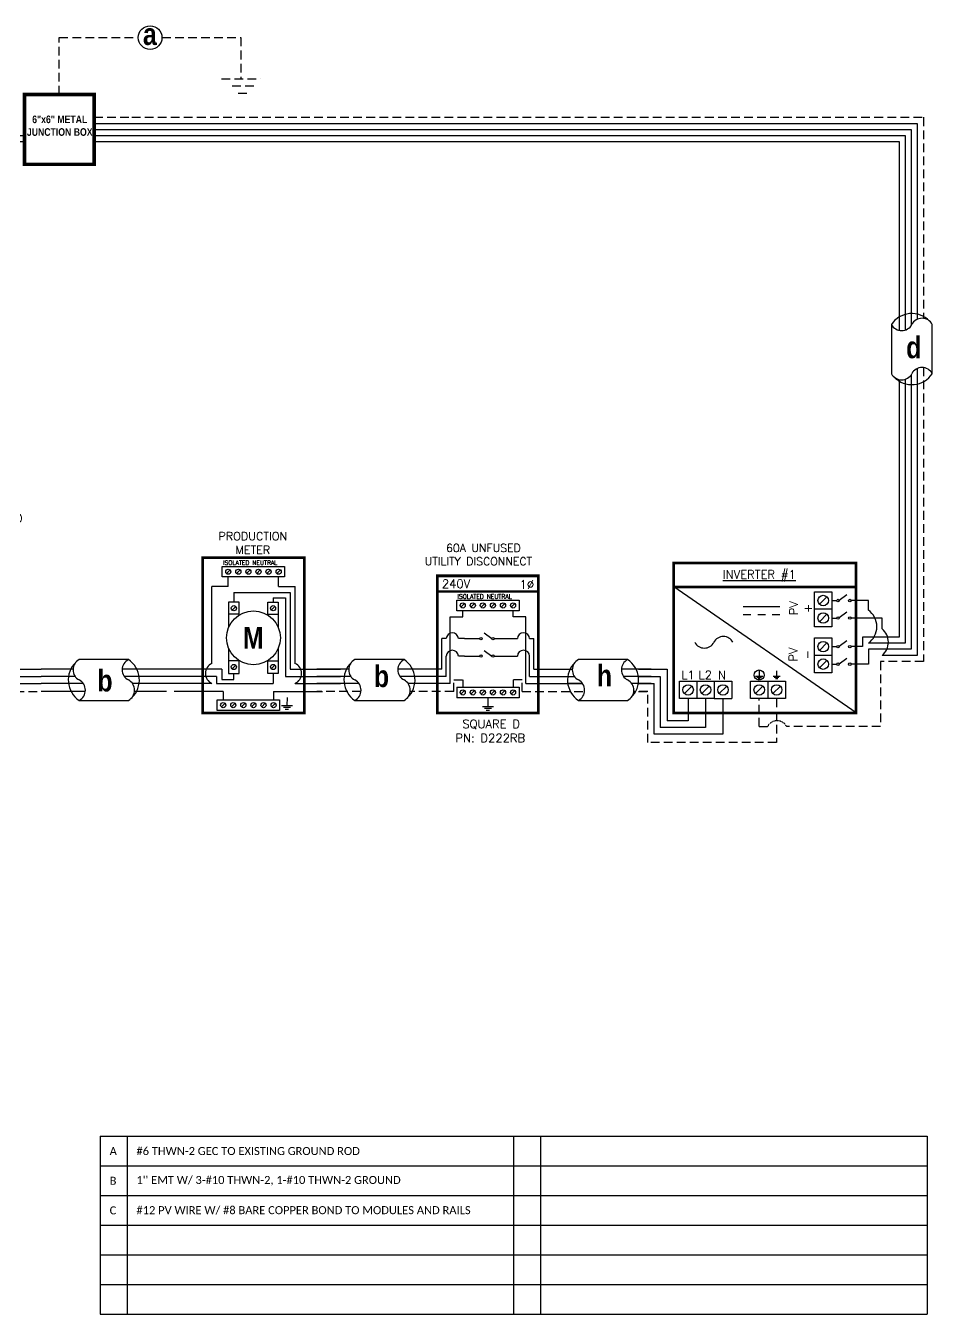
# Model space of a CAD drawing. Header units: feet. Extents: x 7794 to 8566, y 21606 to 22162.
# Drawn here: x 8174 to 8566, y 21606 to 22162 of the extents above; entities that cross this region are included whole.
import ezdxf

# ---------------------------------------------------------------- set-up
doc = ezdxf.new("R2010")
doc.units = ezdxf.units.FT
doc.header["$MEASUREMENT"] = 0
doc.linetypes.add('HIDDEN', pattern=[0.375, 0.25, -0.125])
for name, color, linetype in [('ONE LINE BLOCKS', 7, 'Continuous'), ('TABLES', 7, 'Continuous'), ('TEXT', 7, 'Continuous'), ('Z - TITLEBLOCK TXT', 7, 'Continuous')]:
    doc.layers.add(name, color=color, linetype=linetype)
doc.styles.add('ONE LINE TXT', font='techb___.ttf')
doc.styles.get("Standard").update_dxf_attribs({"font": 'simplex.shx'})

# ---------------------------------------------------------------- blocks, each defined once
blk = doc.blocks.new('M_METER PAN')
at = {"color": 253, "linetype": 'Continuous'}
for p, q in [((4.735, 8.023), (3.483, 8.023)), ((3.483, 2.136), (3.483, 8.023)), ((4.735, 8.023), (4.735, 8.748)), ((8.589, 8.023), (8.589, 8.748)), ((8.589, 8.023), (9.84, 8.023)), ((9.84, 2.136), (9.84, 8.023)), ((3.483, 0.611), (0, 0.611)), ((9.84, 0.611), (13.323, 0.611))]:
    blk.add_line(p, q, dxfattribs=at)
at = {"color": 7, "linetype": 'Continuous'}
for p, q in [((5.163, 7.563), (5.163, 6.819)), ((5.163, 7.563), (9.474, 7.563)), ((9.474, 7.563), (9.474, 1.711)), ((4.245, 1.711), (0, 1.711)), ((4.245, 1.711), (4.245, 0.898)), ((5.163, 0.898), (5.163, 1.37)), ((9.474, 1.711), (13.323, 1.711)), ((4.245, 0.898), (5.163, 0.898))]:
    blk.add_line(p, q, dxfattribs=at)
at = {"color": 10, "linetype": 'Continuous'}
for p, q in [((8.16, 7.142), (8.16, 6.819)), ((8.16, 7.142), (9.123, 7.142)), ((9.123, 7.142), (9.123, 1.149)), ((3.832, 1.149), (0, 1.149)), ((3.832, 1.149), (3.832, 0.611)), ((8.16, 1.37), (8.16, 0.611)), ((9.123, 1.149), (13.323, 1.149)), ((3.832, 0.611), (8.16, 0.611))]:
    blk.add_line(p, q, dxfattribs=at)
at = {"color": 1, "linetype": 'Continuous'}
for p, q in [((5.565, 5.899), (4.761, 5.899)), ((7.758, 5.899), (8.562, 5.899)), ((5.565, 2.326), (4.761, 2.326)), ((7.758, 2.326), (8.562, 2.326))]:
    blk.add_line(p, q, dxfattribs=at)
at = {"color": 253, "linetype": 'Continuous'}
for centre, start, end in [((3.823, 1.374), 113.9997, 246.0003), ((9.5, 1.374), 293.9997, 66.0003)]:
    blk.add_arc(centre, 0.835, start, end, dxfattribs=at)
at = {"layer": 'ONE LINE BLOCKS', "lineweight": 50, "const_width": 0.21}
blk.add_lwpolyline([(2.772, -1.647), (2.772, 10.216), (10.552, 10.216), (10.552, -1.647)], close=True, dxfattribs=at)
at = {"layer": 'TEXT', "color": 92, "linetype": 'HIDDEN', "ltscale": 15}
for p, q in [((4.347, 0), (0, 0)), ((4.347, 0), (4.347, -0.649)), ((8.201, 0), (8.201, -0.649)), ((8.201, 0), (13.323, 0))]:
    blk.add_line(p, q, dxfattribs=at)
at = {"layer": 'TEXT', "color": 92, "linetype": 'Continuous', "flags": 128}
for points in [[(9.228, -0.457), (9.227, -1.078)], [(8.812, -1.078), (9.642, -1.078)], [(9.498, -1.231), (8.956, -1.231)], [(9.354, -1.385), (9.1, -1.385)]]:
    blk.add_lwpolyline(points, dxfattribs=at)
at = {"layer": 'TEXT', "linetype": 'Continuous'}
blk.add_circle((6.662, 4.095), 2.059, dxfattribs=at)
at = {"layer": 'Z - TITLEBLOCK TXT', "color": 1, "linetype": 'Continuous'}
for p, q in [((4.275, 8.748), (4.275, 9.552)), ((4.275, 9.552), (9.049, 9.552)), ((9.049, 9.552), (9.049, 8.748)), ((9.049, 8.748), (4.275, 8.748)), ((4.761, 6.819), (4.761, 4.888)), ((5.565, 6.819), (4.761, 6.819)), ((5.565, 5.838), (5.565, 6.819)), ((7.758, 5.838), (7.758, 6.819)), ((7.758, 6.819), (8.562, 6.819)), ((8.562, 6.819), (8.562, 4.888)), ((4.761, 3.301), (4.761, 1.37)), ((8.562, 3.301), (8.562, 1.37)), ((5.565, 1.37), (5.565, 2.351)), ((7.758, 1.37), (7.758, 2.351)), ((4.761, 1.37), (5.565, 1.37)), ((8.562, 1.37), (7.758, 1.37)), ((3.887, -1.453), (3.887, -0.649)), ((3.887, -0.649), (8.661, -0.649)), ((8.661, -0.649), (8.661, -1.453)), ((8.661, -1.453), (3.887, -1.453))]:
    blk.add_line(p, q, dxfattribs=at)
at = {"layer": 'Z - TITLEBLOCK TXT', "color": 4, "linetype": 'Continuous'}
for p, q in [((4.874, 9.29), (4.596, 9.011)), ((5.645, 9.29), (5.366, 9.011)), ((6.416, 9.29), (6.137, 9.011)), ((7.186, 9.29), (6.908, 9.011)), ((7.957, 9.29), (7.679, 9.011)), ((8.728, 9.29), (8.449, 9.011)), ((5.303, 6.499), (5.024, 6.22)), ((8.299, 6.499), (8.021, 6.22)), ((5.303, 2.005), (5.024, 1.727)), ((8.299, 2.005), (8.021, 1.727)), ((4.486, -0.912), (4.208, -1.19)), ((5.257, -0.912), (4.978, -1.19)), ((6.028, -0.912), (5.749, -1.19)), ((6.798, -0.912), (6.52, -1.19)), ((7.569, -0.912), (7.291, -1.19)), ((8.34, -0.912), (8.061, -1.19))]:
    blk.add_line(p, q, dxfattribs=at)
for centre in [(4.735, 9.15), (5.506, 9.15), (6.276, 9.15), (7.047, 9.15), (7.818, 9.15), (8.589, 9.15), (5.163, 6.359), (8.16, 6.359), (5.163, 1.866), (8.16, 1.866), (4.347, -1.051), (5.118, -1.051), (5.888, -1.051), (6.659, -1.051), (7.43, -1.051), (8.201, -1.051)]:
    blk.add_circle(centre, 0.197, dxfattribs=at)
at = {"layer": 'TABLES', "color": 4, "linetype": 'Continuous'}
blk.add_text('ISOLATED NEUTRAL', height=0.33207, dxfattribs=at).set_placement((4.339, 9.669))
at = {"layer": 'TEXT', "color": 1, "insert": (6.613, 11.342), "char_height": 0.62775, "attachment_point": 5}
blk.add_mtext_dynamic_manual_height_columns('PRODUCTION METER', width=1.32031, gutter_width=7.17, heights=[0], dxfattribs=at)
at = {"layer": 'Z - TITLEBLOCK TXT', "color": 253, "linetype": 'Continuous', "style": 'ONE LINE TXT'}
blk.add_text('M', height=1.662, dxfattribs=at).set_placement((5.854, 3.259))
blk = doc.blocks.new('*U8')
at = {"color": 0}
blk.add_blockref('M_METER PAN', (0, 0), dxfattribs=at)
blk = doc.blocks.new('M_MAIN DISCO')
at = {"color": 253, "linetype": 'Continuous'}
for p, q in [((-42.47, 32.21), (-42.47, 34.82)), ((-20.72, 32.21), (-20.72, 34.82)), ((-47.96, 3.45), (-47.96, 32.21)), ((-47.96, 32.21), (-42.47, 32.21)), ((-15.23, 32.21), (-20.72, 32.21)), ((-15.23, 3.45), (-15.23, 32.21)), ((-47.96, 3.45), (-63.19, 3.45)), ((-15.23, 3.45), (0, 3.45))]:
    blk.add_line(p, q, dxfattribs=at)
at = {"color": 7, "linetype": 'Continuous'}
for p, q in [((-51.46, 9.66), (-51.46, 22.77)), ((-49.6, 22.77), (-51.46, 22.77)), ((-41.69, 22.77), (-44.32, 22.77)), ((-21.5, 22.77), (-18.87, 22.77)), ((-13.59, 22.77), (-11.73, 22.77)), ((-11.73, 9.66), (-11.73, 22.77)), ((-51.46, 9.66), (-63.19, 9.66)), ((-11.73, 9.66), (0, 9.66))]:
    blk.add_line(p, q, dxfattribs=at)
at = {"color": 1, "linetype": 'Continuous'}
for p, q in [((-31.53, 22.77), (-30.29, 22.77)), ((-27.74, 22.77), (-26.5, 22.77)), ((-31.53, 15.24), (-30.29, 15.24)), ((-27.74, 15.24), (-26.5, 15.24))]:
    blk.add_line(p, q, dxfattribs=at)
at = {"color": 10, "linetype": 'Continuous'}
for p, q in [((-49.6, 6.49), (-49.6, 15.24)), ((-41.69, 15.24), (-44.32, 15.24)), ((-21.5, 15.24), (-18.87, 15.24)), ((-13.59, 6.49), (-13.59, 15.24)), ((-49.6, 6.49), (-63.19, 6.49)), ((-13.59, 6.49), (0, 6.49))]:
    blk.add_line(p, q, dxfattribs=at)
at = {"color": 7, "linetype": 'Continuous'}
for centre in [(-46.96, 22.62), (-16.23, 22.62)]:
    blk.add_arc(centre, 2.64, 3.2819, 176.7181, dxfattribs=at)
at = {"color": 10, "linetype": 'Continuous'}
for centre in [(-46.96, 15.08), (-16.23, 15.08)]:
    blk.add_arc(centre, 2.64, 3.2819, 176.7181, dxfattribs=at)
at = {"color": 1, "linetype": 'Continuous'}
for points in [[(-30.29, 22.77), (-29.92, 23.53), (-29.02, 22.01), (-28.19, 23.53), (-27.74, 22.77)], [(-30.29, 15.24), (-29.92, 16), (-29.02, 14.47), (-28.19, 16), (-27.74, 15.24)]]:
    blk.add_spline(points, degree=3, dxfattribs=at)
at = {"layer": 'ONE LINE BLOCKS', "lineweight": 50}
blk.add_line((-53.41, 43.1), (-9.8, 43.1), dxfattribs=at)
at = {"layer": 'ONE LINE BLOCKS', "lineweight": 50, "const_width": 1.19}
blk.add_lwpolyline([(-53.41, -9.3), (-53.41, 49.88), (-9.8, 49.88), (-9.8, -9.3)], close=True, dxfattribs=at)
at = {"layer": 'TEXT', "color": 92, "linetype": 'HIDDEN', "ltscale": 15}
for p, q in [((-46.38, 0), (-63.19, 0)), ((-46.38, 0), (-46.38, 4.94)), ((-46.38, 4.94), (-42.47, 4.94)), ((-42.47, 4.94), (-42.47, 1.8)), ((-16.81, 4.94), (-20.72, 4.94)), ((-20.72, 4.94), (-20.72, 1.8)), ((-16.81, 0), (-16.81, 4.94)), ((-16.81, 0), (0, 0))]:
    blk.add_line(p, q, dxfattribs=at)
at = {"layer": 'TEXT', "color": 92, "linetype": 'Continuous', "flags": 128}
for points in [[(-31.59, -3.07), (-31.6, -6.57)], [(-33.94, -6.57), (-29.25, -6.57)], [(-30.07, -7.44), (-33.13, -7.44)], [(-30.88, -8.3), (-32.31, -8.3)]]:
    blk.add_lwpolyline(points, dxfattribs=at)
at = {"layer": 'Z - TITLEBLOCK TXT', "color": 1, "linetype": 'Continuous'}
for p, q in [((-45.07, 34.82), (-45.07, 39.36)), ((-45.07, 39.36), (-18.12, 39.36)), ((-18.12, 39.36), (-18.12, 34.82)), ((-18.12, 34.82), (-45.07, 34.82)), ((-41.69, 22.77), (-37.77, 22.77)), ((-35.88, 25.22), (-32.61, 22.78)), ((-25.42, 22.77), (-21.5, 22.77)), ((-35.88, 17.69), (-32.61, 15.24)), ((-41.69, 15.24), (-37.77, 15.24)), ((-25.42, 15.23), (-21.5, 15.23)), ((-45.07, 1.8), (-18.12, 1.8)), ((-45.07, 1.8), (-45.07, -2.74)), ((-18.12, 1.8), (-18.12, -2.74)), ((-18.12, -2.74), (-45.07, -2.74))]:
    blk.add_line(p, q, dxfattribs=at)
at = {"layer": 'Z - TITLEBLOCK TXT', "color": 4, "linetype": 'Continuous'}
for p, q in [((-41.69, 37.87), (-43.26, 36.3)), ((-37.34, 37.87), (-38.91, 36.3)), ((-32.98, 37.87), (-34.56, 36.3)), ((-28.63, 37.87), (-30.21, 36.3)), ((-24.28, 37.87), (-25.86, 36.3)), ((-19.93, 37.87), (-21.51, 36.3)), ((-41.69, 0.32), (-43.26, -1.26)), ((-37.34, 0.32), (-38.91, -1.26)), ((-32.98, 0.32), (-34.56, -1.26)), ((-28.63, 0.32), (-30.21, -1.26)), ((-24.28, 0.32), (-25.86, -1.26)), ((-19.93, 0.32), (-21.51, -1.26))]:
    blk.add_line(p, q, dxfattribs=at)
for centre in [(-42.47, 37.09), (-38.12, 37.09), (-33.77, 37.09), (-29.42, 37.09), (-25.07, 37.09), (-20.72, 37.09), (-42.47, -0.47), (-38.12, -0.47), (-33.77, -0.47), (-29.42, -0.47), (-25.07, -0.47), (-20.72, -0.47)]:
    blk.add_circle(centre, 1.11, dxfattribs=at)
at = {"layer": 'Z - TITLEBLOCK TXT', "color": 1, "linetype": 'Continuous'}
for centre in [(-37.23, 22.77), (-32.07, 22.77), (-25.96, 22.77), (-37.23, 15.24), (-32.07, 15.24), (-25.96, 15.23)]:
    blk.add_circle(centre, 0.541, dxfattribs=at)
at = {"layer": 'TABLES', "color": 4, "linetype": 'Continuous'}
blk.add_text('BONDED NEUTRAL', height=1.8743, dxfattribs=at).set_placement((-43.99, 40.01))
at = {"layer": 'TEXT', "color": 1}
for s, width, gutter_width, heights, insert, char_height, attachment_point in [('\\A1;\\pi4.1167;60A DISCONNECT FUSED \\P\\pi16.454;W/ ##A FUSES\\P\\pi11.355;GROUPED W/ MAIN \\P\\pi4.9392;BREAKER LOAD CENTER', 71.8931, 92.23, [24.13], (-68.68, 76.43), 3.4544, 1), ('240V', 0.1481, 0.75, [0], (-45.35, 46.44), 3.658, 5), ('1∅', 0.1481, 0.75, [0], (-14.78, 46.14), 3.658, 5), ('\\A1;\\pi3.6942,t21.982;SQUARE D\\P\\pi2.5621,t20.85;PN: D222N', 35.0816, 28.88, [13.54], (-51.57, -12.71), 3.6576, 1)]:
    blk.add_mtext_dynamic_manual_height_columns(s, width=width, gutter_width=gutter_width, heights=heights, dxfattribs=dict(at, insert=insert, char_height=char_height, attachment_point=attachment_point))
blk = doc.blocks.new('*U6')
at = {"color": 7, "linetype": 'Continuous'}
for p, q in [((6.669, 2.433), (2.905, 2.433)), ((2.435, 1.711), (0, 1.711)), ((9.575, 1.711), (6.199, 1.711)), ((2.905, -0.69), (6.669, -0.69))]:
    blk.add_line(p, q, dxfattribs=at)
at = {"color": 10, "linetype": 'Continuous'}
for p, q in [((2.591, 1.149), (0, 1.149)), ((9.575, 1.149), (6.355, 1.149))]:
    blk.add_line(p, q, dxfattribs=at)
at = {"color": 253, "linetype": 'Continuous'}
for p, q in [((3.208, 0.611), (0, 0.611)), ((9.575, 0.611), (6.972, 0.611))]:
    blk.add_line(p, q, dxfattribs=at)
at = {"color": 7, "linetype": 'Continuous'}
for centre, start, end in [((3.942, 0.872), 133.97324, 236.42648), ((5.633, 0.872), 313.97324, 56.42648)]:
    blk.add_arc(centre, 1.874, start, end, dxfattribs=at)
at = {"layer": 'TEXT', "color": 92, "linetype": 'HIDDEN', "ltscale": 15}
for p, q in [((3.373, 0), (0, 0)), ((9.575, 0), (7.137, 0))]:
    blk.add_line(p, q, dxfattribs=at)
at = {"layer": 'Z - TITLEBLOCK TXT', "linetype": 'Continuous'}
for centre, start, end in [((3.315, 1.653), 117.66392, 242.33608), ((7.078, 1.653), 117.66392, 242.33608), ((2.496, 0.091), 297.66392, 62.33608), ((6.26, 0.091), 297.66392, 62.33608)]:
    blk.add_arc(centre, 0.882, start, end, dxfattribs=at)
blk = doc.blocks.new('M_UTILITY DISCONNECT')
at = {"color": 253, "linetype": 'Continuous'}
for p, q in [((-42.47, 32.21), (-42.47, 34.82)), ((-20.72, 32.21), (-20.72, 34.82)), ((-47.96, 3.45), (-47.96, 32.21)), ((-47.96, 32.21), (-42.47, 32.21)), ((-15.23, 32.21), (-20.72, 32.21)), ((-15.23, 3.45), (-15.23, 32.21)), ((-47.96, 3.45), (-63.19, 3.45)), ((-15.23, 3.45), (0, 3.45))]:
    blk.add_line(p, q, dxfattribs=at)
at = {"color": 7, "linetype": 'Continuous'}
for p, q in [((-51.46, 9.66), (-51.46, 22.77)), ((-49.6, 22.77), (-51.46, 22.77)), ((-41.69, 22.77), (-44.32, 22.77)), ((-21.5, 22.77), (-18.87, 22.77)), ((-13.59, 22.77), (-11.73, 22.77)), ((-11.73, 9.66), (-11.73, 22.77)), ((-51.46, 9.66), (-63.19, 9.66)), ((-11.73, 9.66), (0, 9.66))]:
    blk.add_line(p, q, dxfattribs=at)
at = {"color": 10, "linetype": 'Continuous'}
for p, q in [((-49.6, 6.49), (-49.6, 15.24)), ((-41.69, 15.24), (-44.32, 15.24)), ((-21.5, 15.24), (-18.87, 15.24)), ((-13.59, 6.49), (-13.59, 15.24)), ((-49.6, 6.49), (-63.19, 6.49)), ((-13.59, 6.49), (0, 6.49))]:
    blk.add_line(p, q, dxfattribs=at)
at = {"color": 7, "linetype": 'Continuous'}
for centre in [(-46.96, 22.62), (-16.23, 22.62)]:
    blk.add_arc(centre, 2.64, 3.2819, 176.7181, dxfattribs=at)
at = {"color": 10, "linetype": 'Continuous'}
for centre in [(-46.96, 15.08), (-16.23, 15.08)]:
    blk.add_arc(centre, 2.64, 3.2819, 176.7181, dxfattribs=at)
at = {"layer": 'ONE LINE BLOCKS', "lineweight": 50}
blk.add_line((-53.41, 43.1), (-9.8, 43.1), dxfattribs=at)
at = {"layer": 'ONE LINE BLOCKS', "lineweight": 50, "const_width": 1.19}
blk.add_lwpolyline([(-53.41, -9.3), (-53.41, 49.88), (-9.8, 49.88), (-9.8, -9.3)], close=True, dxfattribs=at)
at = {"layer": 'TEXT', "color": 92, "linetype": 'HIDDEN', "ltscale": 15}
for p, q in [((-46.38, 0), (-63.19, 0)), ((-46.38, 0), (-46.38, 4.94)), ((-46.38, 4.94), (-42.47, 4.94)), ((-42.47, 4.94), (-42.47, 1.8)), ((-16.81, 4.94), (-20.72, 4.94)), ((-20.72, 4.94), (-20.72, 1.8)), ((-16.81, 0), (-16.81, 4.94)), ((-16.81, 0), (0, 0))]:
    blk.add_line(p, q, dxfattribs=at)
at = {"layer": 'TEXT', "color": 92, "linetype": 'Continuous', "flags": 128}
for points in [[(-31.59, -3.07), (-31.6, -6.57)], [(-33.94, -6.57), (-29.25, -6.57)], [(-30.07, -7.44), (-33.13, -7.44)], [(-30.88, -8.3), (-32.31, -8.3)]]:
    blk.add_lwpolyline(points, dxfattribs=at)
at = {"layer": 'Z - TITLEBLOCK TXT', "color": 1, "linetype": 'Continuous'}
for p, q in [((-45.07, 34.82), (-45.07, 39.36)), ((-45.07, 39.36), (-18.12, 39.36)), ((-18.12, 39.36), (-18.12, 34.82)), ((-18.12, 34.82), (-45.07, 34.82)), ((-41.69, 22.77), (-35.12, 22.77)), ((-33.23, 25.22), (-29.96, 22.78)), ((-28.88, 22.77), (-21.5, 22.77)), ((-33.23, 17.69), (-29.96, 15.24)), ((-41.69, 15.24), (-35.12, 15.24)), ((-28.88, 15.24), (-21.5, 15.23)), ((-45.07, 1.8), (-18.12, 1.8)), ((-45.07, 1.8), (-45.07, -2.74)), ((-18.12, 1.8), (-18.12, -2.74)), ((-18.12, -2.74), (-45.07, -2.74))]:
    blk.add_line(p, q, dxfattribs=at)
at = {"layer": 'Z - TITLEBLOCK TXT', "color": 4, "linetype": 'Continuous'}
for p, q in [((-41.69, 37.87), (-43.26, 36.3)), ((-37.34, 37.87), (-38.91, 36.3)), ((-32.98, 37.87), (-34.56, 36.3)), ((-28.63, 37.87), (-30.21, 36.3)), ((-24.28, 37.87), (-25.86, 36.3)), ((-19.93, 37.87), (-21.51, 36.3)), ((-41.69, 0.32), (-43.26, -1.26)), ((-37.34, 0.32), (-38.91, -1.26)), ((-32.98, 0.32), (-34.56, -1.26)), ((-28.63, 0.32), (-30.21, -1.26)), ((-24.28, 0.32), (-25.86, -1.26)), ((-19.93, 0.32), (-21.51, -1.26))]:
    blk.add_line(p, q, dxfattribs=at)
for centre in [(-42.47, 37.09), (-38.12, 37.09), (-33.77, 37.09), (-29.42, 37.09), (-25.07, 37.09), (-20.72, 37.09), (-42.47, -0.47), (-38.12, -0.47), (-33.77, -0.47), (-29.42, -0.47), (-25.07, -0.47), (-20.72, -0.47)]:
    blk.add_circle(centre, 1.11, dxfattribs=at)
at = {"layer": 'Z - TITLEBLOCK TXT', "color": 1, "linetype": 'Continuous'}
for centre in [(-34.58, 22.77), (-29.42, 22.77), (-34.58, 15.24), (-29.42, 15.24)]:
    blk.add_circle(centre, 0.541, dxfattribs=at)
at = {"layer": 'TABLES', "color": 4, "linetype": 'Continuous'}
blk.add_text('ISOLATED NEUTRAL', height=1.8743, dxfattribs=at).set_placement((-44.71, 40.01))
at = {"layer": 'TEXT', "color": 1}
for s, width, gutter_width, heights, insert, char_height, attachment_point in [('\\A1;\\pi12.968; 60A UNFUSED \\P\\pi6.1418;UTILITY DISCONNECT', 64.922, 0, [82.18], (-65.01, 63.62), 3.4544, 1), ('240V', 0.1481, 0.75, [0], (-45.35, 46.44), 3.658, 5), ('1∅', 0.1481, 0.75, [0], (-14.78, 46.14), 3.658, 5), ('\\A1;\\pi11.999,t30.287;SQUARE D\\P\\pi9.0377,t27.326;PN: D222RB', 51.6906, 0.203, [45.94], (-54.67, -12.23), 3.6576, 1)]:
    blk.add_mtext_dynamic_manual_height_columns(s, width=width, gutter_width=gutter_width, heights=heights, dxfattribs=dict(at, insert=insert, char_height=char_height, attachment_point=attachment_point))
blk = doc.blocks.new('*T13')
at = {"linetype": 'ByBlock', "lineweight": -2, "transparency": 16777216}
for p, q in [((0, 0), (357.03, 0)), ((0, 0), (0, -76.8)), ((11.58, 0), (11.58, -76.8)), ((178.51, 0), (178.51, -76.8)), ((190.1, 0), (190.1, -76.8)), ((357.03, 0), (357.03, -76.8)), ((0, -12.8), (357.03, -12.8)), ((0, -25.61), (357.03, -25.61)), ((0, -38.41), (357.03, -38.41)), ((0, -51.22), (357.03, -51.22)), ((0, -64.02), (357.03, -64.02)), ((0, -76.8), (357.03, -76.8))]:
    blk.add_line(p, q, dxfattribs=at)
at = {"color": 0, "linetype": 'Continuous', "transparency": 16777216, "char_height": 3.4544, "attachment_point": 4}
for s, insert, width in [('{\\fCalibri|b0|i0|c0;A', (4.06, -6.4), 3.4544), ('{\\fCalibri|b0|i0|c0;#6 THWN-2 GEC TO EXISTING GROUND ROD', (15.65, -6.4), 158.8026), ('{\\fCalibri|b0|i0|c0;', (182.58, -6.4), 3.4544), ('{\\fCalibri|b0|i0|c0;', (194.16, -6.4), 158.8095), ('{\\fCalibri|b0|i0|c0;B', (4.06, -19.21), 3.4544), ("{\\fCalibri|b0|i0|c0;1'' EMT W/ 3-#10 THWN-2, 1-#10 THWN-2 GROUND", (15.65, -19.21), 158.8026), ('{\\fCalibri|b0|i0|c0;', (182.58, -19.21), 3.4544), ('{\\fCalibri|b0|i0|c0;', (194.16, -19.21), 158.8095), ('{\\fCalibri|b0|i0|c0;C', (4.06, -32.01), 3.4544), ('{\\fCalibri|b0|i0|c0;#12 PV WIRE W/ #8 BARE COPPER BOND TO MODULES AND RAILS', (15.65, -32.01), 158.8026), ('{\\fCalibri|b0|i0|c0;', (182.58, -32.01), 3.4544), ('{\\fCalibri|b0|i0|c0;', (194.16, -32.01), 158.8095), ('{\\fCalibri|b0|i0|c0;', (4.06, -44.82), 3.4544), ('{\\fCalibri|b0|i0|c0;', (15.65, -44.82), 158.8026), ('{\\fCalibri|b0|i0|c0;', (182.58, -44.82), 3.4544), ('{\\fCalibri|b0|i0|c0;', (194.16, -44.82), 158.8095), ('{\\fCalibri|b0|i0|c0;', (4.06, -57.62), 3.4544), ('{\\fCalibri|b0|i0|c0;', (15.65, -57.62), 158.8026), ('{\\fCalibri|b0|i0|c0;', (182.58, -57.62), 3.4544), ('{\\fCalibri|b0|i0|c0;', (194.16, -57.62), 158.8095), ('{\\fCalibri|b0|i0|c0;', (4.06, -70.41), 3.4544), ('{\\fCalibri|b0|i0|c0;', (15.65, -70.41), 158.8026), ('{\\fCalibri|b0|i0|c0;', (182.58, -70.41), 3.4544), ('{\\fCalibri|b0|i0|c0;', (194.16, -70.41), 158.8095)]:
    blk.add_mtext(s, dxfattribs=dict(at, insert=insert, width=width))
blk = doc.blocks.new('string1')
at = {"color": 7, "linetype": 'Continuous'}
for p, q in [((7958.84, 22115.07), (7985.06, 22115.07)), ((7998.15, 22115.07), (8036.31, 22115.07)), ((8074.09, 22115.07), (8113.12, 22115.07)), ((8134.36, 22115.07), (8173.68, 22115.07)), ((8203.78, 22115.07), (8220.06, 22115.07)), ((8220.06, 22115.07), (8554, 22115.07)), ((8554, 22115.07), (8554, 22031.13)), ((8554, 22009.88), (8554, 21895.99)), ((8538.12, 21914.4), (8530.67, 21914.4)), ((8538.12, 21910.3), (8538.12, 21914.4)), ((8554, 21895.99), (8538.12, 21895.99))]:
    blk.add_line(p, q, dxfattribs=at)
at = {"color": 253, "linetype": 'Continuous'}
for p, q in [((7958.84, 22112.45), (7986.67, 22112.45)), ((7996.36, 22112.45), (8036.31, 22112.45)), ((8074.09, 22112.45), (8113.38, 22112.45)), ((8134.62, 22112.45), (8173.68, 22112.45)), ((8203.78, 22112.45), (8220.06, 22112.45)), ((8220.06, 22112.45), (8551.38, 22112.45)), ((8551.38, 22112.45), (8551.38, 22031.01)), ((8551.38, 22009.76), (8551.38, 21898.61)), ((8551.38, 21898.61), (8535.54, 21898.61)), ((8535.54, 21898.61), (8535.54, 21894.51)), ((8535.54, 21894.51), (8530.67, 21894.51))]:
    blk.add_line(p, q, dxfattribs=at)
at = {"layer": 'Z - TITLEBLOCK TXT', "linetype": 'Continuous'}
blk.add_arc((8532.99, 21903.14), 8.8, 305.6505, 54.3495, dxfattribs=at)

msp = doc.modelspace()

# ---------------------------------------------------------------- linework, layer by layer
at = {"color": 7, "linetype": 'Continuous'}
for p, q in [((8203.78, 22120.32), (8220.06, 22120.32)), ((8220.06, 22120.32), (8559.25, 22120.32)), ((8559.25, 22120.32), (8559.25, 22035.78)), ((8548.07, 22033.55), (8548.07, 22012.31)), ((8565.7, 22012.31), (8565.7, 22033.55)), ((8559.25, 22014.53), (8559.25, 21890.75)), ((8544.08, 21906.87), (8530.67, 21906.87)), ((8544.08, 21902.14), (8544.08, 21906.87)), ((8337.61, 21888.94), (8316.36, 21888.94)), ((8434.15, 21888.94), (8412.91, 21888.94)), ((8559.25, 21890.75), (8544.08, 21890.75)), ((8313.71, 21884.87), (8299.97, 21884.87)), ((8342.22, 21884.87), (8334.95, 21884.87)), ((8405.41, 21884.87), (8410.26, 21884.87)), ((8444.28, 21884.87), (8431.5, 21884.87)), ((8438.78, 21884.87), (8451.2, 21884.87)), ((8451.2, 21884.87), (8451.2, 21862.49)), ((8316.36, 21871.31), (8337.61, 21871.31)), ((8412.91, 21871.31), (8434.15, 21871.31)), ((8460.26, 21872.08), (8460.26, 21862.49)), ((8460.26, 21862.49), (8451.2, 21862.49))]:
    msp.add_line(p, q, dxfattribs=at)
at = {"color": 253, "linetype": 'Continuous'}
for p, q in [((8203.78, 22117.7), (8220.06, 22117.7)), ((8220.06, 22117.7), (8556.62, 22117.7)), ((8556.62, 22117.7), (8556.62, 22033.11)), ((8556.62, 22011.87), (8556.62, 21893.37)), ((8556.62, 21893.37), (8538.16, 21893.37)), ((8538.16, 21893.37), (8538.16, 21886.97)), ((8538.16, 21886.97), (8530.67, 21886.97)), ((8318.07, 21878.65), (8299.97, 21878.65)), ((8342.22, 21878.65), (8339.32, 21878.65)), ((8402.66, 21878.65), (8414.62, 21878.65)), ((8414.62, 21878.65), (8408.51, 21878.65)), ((8444.28, 21878.65), (8435.86, 21878.65)), ((8438.78, 21878.65), (8445.59, 21878.65)), ((8445.59, 21856.71), (8445.59, 21878.65)), ((8475.33, 21872.08), (8475.33, 21856.71)), ((8475.33, 21856.71), (8445.59, 21856.71))]:
    msp.add_line(p, q, dxfattribs=at)
at = {"color": 10, "linetype": 'Continuous'}
for p, q in [((8314.59, 21881.7), (8299.97, 21881.7)), ((8342.22, 21881.7), (8335.83, 21881.7)), ((8404.3, 21881.7), (8411.14, 21881.7)), ((8444.28, 21881.7), (8432.38, 21881.7)), ((8438.78, 21881.7), (8448.26, 21881.7)), ((8448.26, 21881.7), (8448.26, 21859.68)), ((8467.79, 21872.08), (8467.79, 21859.68)), ((8467.79, 21859.68), (8448.26, 21859.68))]:
    msp.add_line(p, q, dxfattribs=at)
at = {"color": 7, "linetype": 'Continuous'}
msp.add_circle((8227.95, 22157.34), 5.11, dxfattribs=at)
for centre, start, end in [((8556.88, 22027.7), 43.9732, 146.4265), ((8556.88, 22018.16), 223.9732, 326.4265), ((8322.21, 21880.13), 133.9732, 236.4265), ((8331.76, 21880.13), 313.9732, 56.4265), ((8418.76, 21880.13), 133.9732, 236.4265), ((8428.3, 21880.13), 313.9732, 56.4265)]:
    msp.add_arc(centre, 10.58, start, end, dxfattribs=at)
at = {"layer": 'ONE LINE BLOCKS', "lineweight": 50}
for points, const_width in [([(8203.78, 22102.64), (8173.68, 22102.64), (8173.68, 22132.75), (8203.78, 22132.75)], 1.53), ([(8454.04, 21865.91), (8454.04, 21930.57), (8532.82, 21930.57), (8532.82, 21865.91)], 1.19), ([(8454.04, 21920.28), (8454.04, 21930.57), (8532.82, 21930.57), (8532.82, 21920.28)], 1.19)]:
    msp.add_lwpolyline(points, close=True, dxfattribs=dict(at, const_width=const_width))
at = {"layer": 'TEXT', "color": 92, "linetype": 'HIDDEN', "ltscale": 15}
for p, q in [((8188.73, 22132.75), (8188.73, 22157.34)), ((8188.73, 22157.34), (8222.84, 22157.34)), ((8233.07, 22157.34), (8267.18, 22157.34)), ((8267.18, 22157.34), (8267.18, 22139.55)), ((8203.78, 22122.94), (8220.06, 22122.94)), ((8220.06, 22122.94), (8561.87, 22122.94)), ((8561.87, 22122.94), (8561.87, 22036.18)), ((8561.87, 22014.94), (8561.87, 21888.13)), ((8561.87, 21888.13), (8543.36, 21888.13)), ((8543.36, 21888.13), (8543.36, 21860.04)), ((8319, 21875.21), (8299.97, 21875.21)), ((8342.22, 21875.21), (8340.25, 21875.21)), ((8405.41, 21875.21), (8415.55, 21875.21)), ((8442.86, 21875.21), (8436.79, 21875.21)), ((8438.78, 21875.21), (8442.86, 21875.21)), ((8442.86, 21853.17), (8442.86, 21875.21)), ((8490.97, 21860.04), (8490.97, 21872.08)), ((8498.5, 21872.08), (8498.5, 21853.17)), ((8490.97, 21860.04), (8494.57, 21860.04)), ((8543.36, 21860.04), (8502.81, 21860.04)), ((8498.5, 21853.17), (8442.86, 21853.17))]:
    msp.add_line(p, q, dxfattribs=at)
at = {"layer": 'TEXT', "color": 92, "linetype": 'HIDDEN', "ltscale": 15, "flags": 128}
for points in [[(8258.7, 22139.55), (8275.66, 22139.55)], [(8272.72, 22136.41), (8261.64, 22136.41)], [(8269.78, 22133.27), (8264.58, 22133.27)]]:
    msp.add_lwpolyline(points, dxfattribs=at)
at = {"layer": 'TEXT', "color": 92, "linetype": 'Continuous', "flags": 128}
for points in [[(8489.43, 21881.72), (8492.5, 21881.72)], [(8491.97, 21881.15), (8489.96, 21881.15)], [(8491.44, 21880.58), (8490.49, 21880.58)], [(8490.97, 21884.02), (8490.96, 21881.72)], [(8496.96, 21881.72), (8500.04, 21881.72)], [(8499.5, 21881.15), (8497.5, 21881.15)], [(8498.97, 21880.58), (8498.03, 21880.58)], [(8498.5, 21884.02), (8498.5, 21881.72)]]:
    msp.add_lwpolyline(points, dxfattribs=at)
at = {"layer": 'TEXT', "color": 92, "linetype": 'Continuous'}
msp.add_circle((8490.97, 21882.28), 2.17, dxfattribs=at)
at = {"layer": 'TEXT', "color": 92, "linetype": 'HIDDEN', "ltscale": 0.3}
msp.add_arc((8498.69, 21857.88), 4.65, 27.6639, 152.3361, dxfattribs=at)
at = {"layer": 'Z - TITLEBLOCK TXT', "color": 7, "linetype": 'Continuous'}
for p, q in [((8532.82, 21865.91), (8454.04, 21920.28)), ((8499.86, 21911.68), (8484.1, 21911.68)), ((8487.39, 21908.27), (8484.1, 21908.27)), ((8493.63, 21908.27), (8490.33, 21908.27)), ((8499.86, 21908.27), (8496.57, 21908.27))]:
    msp.add_line(p, q, dxfattribs=at)
at = {"layer": 'Z - TITLEBLOCK TXT', "color": 1, "linetype": 'Continuous'}
for p, q in [((8514.86, 21903.1), (8514.86, 21918.17)), ((8514.86, 21918.17), (8522.39, 21918.17)), ((8514.86, 21903.1), (8514.86, 21918.17)), ((8522.39, 21918.17), (8522.39, 21903.1)), ((8522.39, 21918.17), (8522.39, 21910.63)), ((8522.39, 21914.4), (8524.43, 21914.4)), ((8528.82, 21916.86), (8525.56, 21914.42)), ((8522.39, 21910.63), (8514.86, 21910.63)), ((8528.82, 21909.33), (8525.56, 21906.89)), ((8522.39, 21903.1), (8514.86, 21903.1)), ((8522.39, 21906.87), (8524.43, 21906.87)), ((8514.86, 21883.2), (8514.86, 21898.27)), ((8514.86, 21898.27), (8522.39, 21898.27)), ((8522.39, 21898.27), (8522.39, 21890.74)), ((8528.82, 21896.97), (8525.56, 21894.52)), ((8522.39, 21894.51), (8524.43, 21894.51)), ((8522.39, 21890.74), (8514.86, 21890.74)), ((8522.39, 21890.74), (8522.39, 21883.2)), ((8522.39, 21886.97), (8524.43, 21886.97)), ((8528.82, 21889.43), (8525.56, 21886.99)), ((8522.39, 21883.2), (8514.86, 21883.2)), ((8456.49, 21879.61), (8471.56, 21879.61)), ((8456.49, 21872.08), (8456.49, 21879.61)), ((8456.49, 21879.61), (8464.03, 21879.61)), ((8464.03, 21879.61), (8464.03, 21872.08)), ((8471.56, 21879.61), (8471.56, 21872.08)), ((8471.56, 21879.61), (8479.1, 21879.61)), ((8479.1, 21879.61), (8479.1, 21872.08)), ((8487.2, 21879.61), (8502.27, 21879.61)), ((8487.2, 21872.08), (8487.2, 21879.61)), ((8487.2, 21879.61), (8494.73, 21879.61)), ((8494.73, 21879.61), (8494.73, 21872.08)), ((8502.27, 21879.61), (8502.27, 21872.08)), ((8471.56, 21872.08), (8456.49, 21872.08)), ((8471.56, 21872.08), (8479.1, 21872.08)), ((8502.27, 21872.08), (8487.2, 21872.08))]:
    msp.add_line(p, q, dxfattribs=at)
at = {"layer": 'Z - TITLEBLOCK TXT', "color": 4, "linetype": 'Continuous'}
for p, q in [((8520.23, 21916.01), (8517.02, 21912.79)), ((8520.23, 21908.47), (8517.02, 21905.26)), ((8520.23, 21896.11), (8517.02, 21892.9)), ((8520.23, 21888.58), (8517.02, 21885.36)), ((8461.87, 21877.45), (8458.65, 21874.24)), ((8469.4, 21877.45), (8466.19, 21874.24)), ((8476.94, 21877.45), (8473.72, 21874.24)), ((8492.57, 21877.45), (8489.36, 21874.24)), ((8500.11, 21877.45), (8496.89, 21874.24))]:
    msp.add_line(p, q, dxfattribs=at)
for centre in [(8518.63, 21914.4), (8518.63, 21906.87), (8518.63, 21894.51), (8518.63, 21886.97), (8460.26, 21875.84), (8467.79, 21875.84), (8475.33, 21875.84), (8490.97, 21875.84), (8498.5, 21875.84)]:
    msp.add_circle(centre, 2.27, dxfattribs=at)
at = {"layer": 'Z - TITLEBLOCK TXT', "color": 1, "linetype": 'Continuous'}
for centre in [(8524.97, 21914.4), (8530.13, 21914.4), (8524.97, 21906.87), (8530.13, 21906.87), (8524.97, 21894.51), (8530.13, 21894.51), (8524.97, 21886.97), (8530.13, 21886.97)]:
    msp.add_circle(centre, 0.541, dxfattribs=at)
at = {"layer": 'Z - TITLEBLOCK TXT', "linetype": 'Continuous'}
for centre, radius, start, end in [((8561.29, 22031.24), 4.98, 27.6639, 152.3361), ((8552.48, 22035.86), 4.98, 207.6639, 332.3361), ((8561.29, 22010), 4.98, 27.6639, 152.3361), ((8552.48, 22014.62), 4.98, 207.6639, 332.3361), ((8539.31, 21896.45), 7.43, 309.9338, 50.0662), ((8467.28, 21898.54), 4.65, 207.6639, 332.3361), ((8475.52, 21894.23), 4.65, 27.6639, 152.3361), ((8318.67, 21884.54), 4.98, 117.6639, 242.3361), ((8339.92, 21884.54), 4.98, 117.6639, 242.3361), ((8415.22, 21884.54), 4.98, 117.6639, 242.3361), ((8436.46, 21884.54), 4.98, 117.6639, 242.3361), ((8314.05, 21875.72), 4.98, 297.6639, 62.3361), ((8335.3, 21875.72), 4.98, 297.6639, 62.3361), ((8410.6, 21875.72), 4.98, 297.6639, 62.3361), ((8431.84, 21875.72), 4.98, 297.6639, 62.3361)]:
    msp.add_arc(centre, radius, start, end, dxfattribs=at)

# ---------------------------------------------------------------- block references
at = {"color": 7}
for name, p in [('string1', (0, 0)), ('M_UTILITY DISCONNECT', (8405.41, 21875.21))]:
    msp.add_blockref(name, p, dxfattribs=at)
for name, p in [('M_MAIN DISCO', (8180.92, 21875.21)), ('*T13', (8206.41, 21683.23))]:
    msp.add_blockref(name, p)
at = {"color": 155, "true_color": 0x647190, "xscale": 5.644441731736358, "yscale": 5.644441731736358, "zscale": 5.644441731736358}
for name, p in [('*U8', (8234.97, 21875.21)), ('*U6', (8180.92, 21875.21))]:
    msp.add_blockref(name, p, dxfattribs=at)

# ---------------------------------------------------------------- texts
at = {"layer": 'ONE LINE BLOCKS', "color": 1, "linetype": 'Continuous', "insert": (8188.91, 22123.7), "char_height": 3.2756, "width": 28.3929, "attachment_point": 2, "style": 'ONE LINE TXT'}
msp.add_mtext('6"x6" METAL JUNCTION BOX  ', dxfattribs=at)
at = {"layer": 'TABLES', "color": 1, "linetype": 'Continuous'}
msp.add_text('%%UINVERTER #1', height=3.6576, dxfattribs=at).set_placement((8475.25, 21923.83))
at = {"layer": 'TEXT', "color": 1, "char_height": 3.658, "attachment_point": 5, "rotation": 90}
for s, width, insert in [('PV +', 2.8378, (8508.89, 21911.04)), ('PV -', 2.8013, (8508.67, 21891.07))]:
    msp.add_mtext_dynamic_manual_height_columns(s, width=width, gutter_width=0.75, heights=[0], dxfattribs=dict(at, insert=insert))
at = {"layer": 'TEXT', "color": 1, "attachment_point": 5}
for s, insert, char_height in [('L1', (8460.2, 21882.25), 3.658), ('L2', (8467.67, 21882.28), 3.658), ('N', (8474.92, 21882.23), 3.66)]:
    msp.add_mtext_dynamic_manual_height_columns(s, width=0.1481, gutter_width=0.75, heights=[0], dxfattribs=dict(at, insert=insert, char_height=char_height))
at = {"layer": 'Z - TITLEBLOCK TXT', "color": 1, "linetype": 'Continuous', "char_height": 9.3833, "attachment_point": 1, "style": 'ONE LINE TXT'}
for s, insert in [('{\\W1;\\C256;a}', (8224.85, 22163.53)), ('{\\W1;\\C256;d}', (8554.43, 22028.36)), ('{\\W1;\\C256;b}', (8324.57, 21886.44)), ('{\\W1;\\C256;h}', (8420.87, 21886.72)), ('{\\W1;\\C256;b}', (8205.17, 21884.55))]:
    msp.add_mtext_dynamic_manual_height_columns(s, width=0.1385, gutter_width=2.13, heights=[0], dxfattribs=dict(at, insert=insert))

doc.saveas('drawing.dxf')
